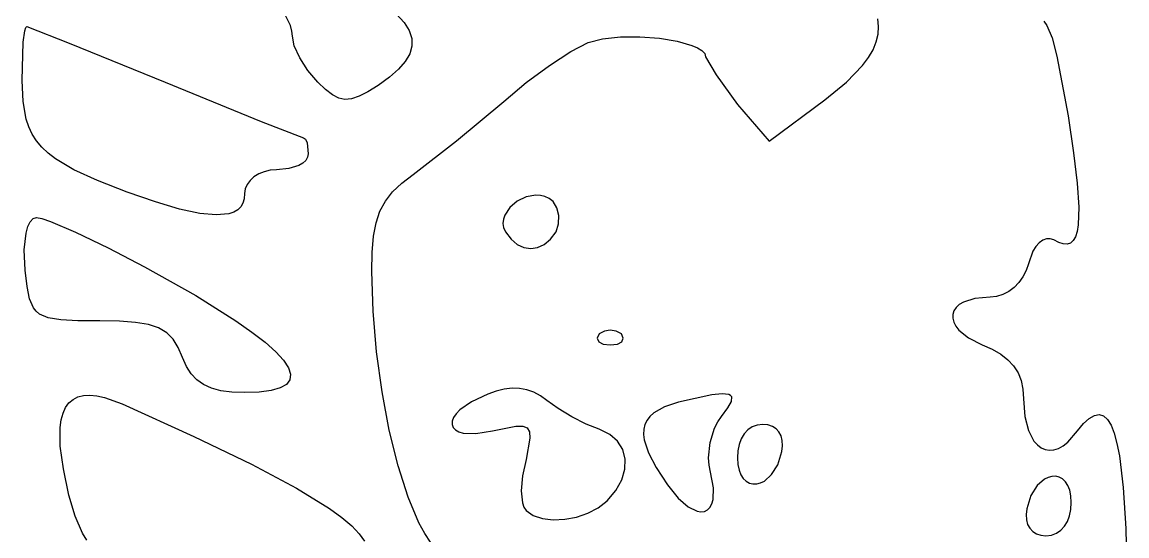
# Model space of a CAD drawing. Extents: x 239 to 1106, y -837 to 40.
# Drawn here: x 564.4 to 760.6, y -414.3 to -323.2 of the extents above; entities that cross this region are included whole.
import ezdxf

# ---------------------------------------------------------------- set-up
doc = ezdxf.new("R2010")
doc.units = 0

msp = doc.modelspace()

# ---------------------------------------------------------------- linework, layer by layer
at = {"layer": 'Layer 1'}
for p, q in [((612.073083, -323.819247), (611.116175, -321.768729)), ((630.879718, -321.751407), (632.247425, -323.250365)), ((632.247425, -323.250365), (633.158726, -324.693099)), ((716.51302, -324.000021), (716.36943, -322.621366)), ((745.861203, -323.043899), (746.37087, -323.778391)), ((564.655966, -326.777893), (564.92055, -324.736193)), ((564.92055, -324.736193), (565.092529, -324.183324)), ((565.092529, -324.183324), (565.290966, -323.99095)), ((565.290966, -323.99095), (572.805124, -326.919003)), ((612.331602, -324.789937), (612.073083, -323.819247)), ((612.42145, -325.68456), (612.331602, -324.789937)), ((633.158726, -324.693099), (633.62437, -326.094078)), ((716.089132, -326.728393), (716.420139, -325.36586)), ((716.420139, -325.36586), (716.51302, -324.000021)), ((746.37087, -323.778391), (747.293053, -325.963401)), ((564.4443, -333.5865), (564.655966, -326.777893)), ((572.805124, -326.919003), (589.844266, -333.86872)), ((612.769817, -327.439631), (612.42145, -325.68456)), ((613.726725, -329.565115), (612.769817, -327.439631)), ((633.655106, -327.467772), (633.261681, -328.828649)), ((633.62437, -326.094078), (633.655106, -327.467772)), ((661.863095, -328.40413), (664.91464, -326.812228)), ((664.91464, -326.812228), (667.513616, -326.145808)), ((667.513616, -326.145808), (670.678137, -325.82004)), ((670.678137, -325.82004), (674.127084, -325.805157)), ((674.127084, -325.805157), (677.579338, -326.071394)), ((677.579338, -326.071394), (680.753779, -326.588985)), ((680.753779, -326.588985), (683.369289, -327.328165)), ((683.369289, -327.328165), (684.379595, -327.771549)), ((715.518347, -328.097126), (716.089132, -326.728393)), ((747.293053, -325.963401), (748.165627, -329.246429)), ((633.261681, -328.828649), (632.454845, -330.191181)), ((658.070728, -330.869159), (661.863095, -328.40413)), ((684.379595, -327.771549), (685.144749, -328.259168)), ((685.144749, -328.259168), (685.629611, -328.787301)), ((685.629611, -328.787301), (685.79904, -329.352228)), ((685.79904, -329.352228), (687.668761, -332.527224)), ((713.650827, -330.89123), (714.70613, -329.481569)), ((714.70613, -329.481569), (715.518347, -328.097126)), ((748.165627, -329.246429), (750.14559, -339.794452)), ((615.159883, -331.796432), (613.726725, -329.565115)), ((632.454845, -330.191181), (631.245345, -331.569835)), ((653.960867, -333.916273), (658.070728, -330.869159)), ((710.804351, -333.824242), (713.650827, -330.89123)), ((616.937, -333.869), (615.159883, -331.796432)), ((629.643931, -332.979082), (627.66135, -334.43339)), ((631.245345, -331.569835), (629.643931, -332.979082)), ((687.668761, -332.527224), (691.44348, -337.818888)), ((564.608013, -337.282935), (564.4443, -333.5865)), ((589.844266, -333.86872), (606.883416, -340.818437)), ((618.312218, -335.166504), (616.93695, -333.868946)), ((616.93695, -333.868946), (616.937, -333.869)), ((619.525433, -336.100261), (618.312218, -335.166504)), ((627.66135, -334.43339), (625.823048, -335.543535)), ((649.95684, -337.254428), (653.960867, -333.916273)), ((706.96569, -336.972228), (710.804351, -333.824242)), ((565.171912, -340.403904), (564.608013, -337.282935)), ((620.652661, -336.676832), (619.525433, -336.100261)), ((621.769969, -336.90283), (620.652661, -336.676832)), ((622.953425, -336.78487), (621.769969, -336.90283)), ((624.279095, -336.329567), (622.953425, -336.78487)), ((625.823048, -335.543535), (624.279095, -336.329567)), ((641.595981, -344.27469), (649.95684, -337.254428)), ((697.08792, -344.309998), (706.96569, -336.972228)), ((691.44348, -337.818888), (697.08792, -344.309998)), ((565.638038, -341.783729), (565.171912, -340.403904)), ((606.883416, -340.818437), (614.397566, -343.74649)), ((750.14559, -339.794452), (751.136123, -346.377614)), ((566.245137, -343.061855), (565.638038, -341.783729)), ((567.006852, -344.252338), (566.245137, -343.061855)), ((567.936825, -345.369235), (567.006852, -344.252338)), ((614.397566, -343.74649), (614.767982, -343.989025)), ((614.767982, -343.989025), (615.032566, -344.628434)), ((615.032566, -344.628434), (615.244232, -346.56871)), ((633.87014, -350.236628), (641.595981, -344.27469)), ((569.048699, -346.426601), (567.936825, -345.369235)), ((570.356116, -347.438492), (569.048699, -346.426601)), ((615.244232, -346.56871), (615.129028, -347.176148)), ((751.136123, -346.377614), (751.772776, -351.766846)), ((573.61215, -349.382074), (570.356116, -347.438492)), ((613.586177, -348.614819), (611.791421, -349.188083)), ((614.276849, -348.205817), (613.586177, -348.614819)), ((614.79885, -347.724055), (614.276849, -348.205817)), ((615.129028, -347.176148), (614.79885, -347.724055)), ((577.814065, -351.312427), (573.61215, -349.382074)), ((605.613407, -350.660928), (604.922735, -351.292619)), ((606.4496, -350.135069), (605.613407, -350.660928)), ((607.408163, -349.734888), (606.4496, -350.135069)), ((608.465944, -349.480227), (607.408163, -349.734888)), ((609.599792, -349.39093), (608.465944, -349.480227)), ((611.791421, -349.188083), (609.599792, -349.39093)), ((631.853246, -351.786634), (633.87014, -350.236628)), ((583.071, -353.342), (577.814065, -351.312427)), ((604.070556, -352.794129), (603.955352, -353.62426)), ((604.400734, -352.010301), (604.070556, -352.794129)), ((604.922735, -351.292619), (604.400734, -352.010301)), ((630.223304, -353.323412), (631.853246, -351.786634)), ((751.772776, -351.766846), (752.045627, -356.011756)), ((583.070952, -353.342038), (583.071, -353.342)), ((588.100777, -355.102068), (583.070952, -353.342038)), ((603.87894, -354.51716), (603.648325, -355.290584)), ((603.955352, -353.62426), (603.87894, -354.51716)), ((627.978758, -356.727702), (628.943934, -354.939567)), ((628.943934, -354.939567), (630.223304, -353.323412)), ((652.355756, -354.96448), (651.032842, -356.071319)), ((653.943251, -354.201599), (652.355756, -354.96448)), ((655.636579, -353.888509), (653.943251, -354.201599)), ((656.47332, -353.933708), (655.636579, -353.888509)), ((657.27699, -354.131043), (656.47332, -353.933708)), ((658.027743, -354.493742), (657.27699, -354.131043)), ((658.705736, -355.035034), (658.027743, -354.493742)), ((592.406309, -356.362698), (588.100777, -355.102068)), ((596.004083, -357.127233), (592.406309, -356.362698)), ((602.010597, -356.889866), (601.142503, -357.181252)), ((602.716221, -356.47735), (602.010597, -356.889866)), ((603.261441, -355.944118), (602.716221, -356.47735)), ((603.648325, -355.290584), (603.261441, -355.944118)), ((627.291393, -358.780421), (627.978758, -356.727702)), ((651.032842, -356.071319), (650.133259, -357.416284)), ((659.389242, -356.111007), (658.705736, -355.035034)), ((659.728791, -357.504479), (659.389242, -356.111007)), ((752.045627, -356.011756), (751.944755, -359.161952)), ((565.465607, -359.464803), (565.881223, -358.598293)), ((565.881223, -358.598293), (566.389442, -358.049283)), ((566.389442, -358.049283), (566.98365, -357.85746)), ((566.98365, -357.85746), (567.935597, -358.036605)), ((567.935597, -358.036605), (569.466319, -358.549786)), ((569.466319, -358.549786), (573.933361, -360.432736)), ((598.910636, -357.398982), (596.004083, -357.127233)), ((601.142503, -357.181252), (598.910636, -357.398982)), ((626.84546, -361.19033), (627.291393, -358.780421)), ((649.891824, -358.14499), (649.815754, -358.893539)), ((649.815754, -358.893539), (649.92489, -359.648704)), ((650.133259, -357.416284), (649.891824, -358.14499)), ((659.697923, -359.003784), (659.728791, -357.504479)), ((564.840531, -363.572457), (565.14921, -360.609125)), ((565.14921, -360.609125), (565.465607, -359.464803)), ((573.933361, -360.432736), (579.723323, -363.215268)), ((649.92489, -359.648704), (650.239076, -360.397254)), ((650.239076, -360.397254), (651.25221, -361.693712)), ((658.257046, -361.693712), (659.270176, -360.397254)), ((659.270176, -360.397254), (659.27018, -360.397254)), ((659.27018, -360.397254), (659.697923, -359.003784)), ((751.751072, -360.342035), (751.460237, -361.267042)), ((751.944755, -359.161952), (751.751072, -360.342035)), ((626.604579, -364.050031), (626.84546, -361.19033)), ((651.25221, -361.693712), (652.364562, -362.619753)), ((652.364562, -362.619753), (653.543059, -363.175378)), ((655.9662, -363.175378), (657.144696, -362.619753)), ((657.144696, -362.619753), (658.257046, -361.693712)), ((745.030314, -362.336918), (744.444372, -362.990108)), ((745.655943, -361.882166), (745.030314, -362.336918)), ((746.304723, -361.635773), (745.655943, -361.882166)), ((746.960118, -361.607661), (746.304723, -361.635773)), ((747.60559, -361.807752), (746.960118, -361.607661)), ((748.50538, -362.282978), (747.60559, -361.807752)), ((749.300577, -362.540334), (748.50538, -362.282978)), ((749.992421, -362.573619), (749.300577, -362.540334)), ((750.582152, -362.376633), (749.992421, -362.573619)), ((751.071011, -361.943174), (750.582152, -362.376633)), ((751.460237, -361.267042), (751.071011, -361.943174)), ((565.0081, -367.17079), (564.840531, -363.572457)), ((579.723323, -363.215268), (586.17475, -366.60634)), ((626.53237, -367.452128), (626.604579, -364.050031)), ((653.543059, -363.175378), (654.75463, -363.360586)), ((654.75463, -363.360586), (655.9662, -363.175378)), ((743.914655, -363.831813), (743.09004, -366.041082)), ((744.444372, -362.990108), (743.914655, -363.831813)), ((586.17475, -366.60634), (595.261531, -371.696801)), ((743.09004, -366.041082), (742.683243, -367.268085)), ((565.334951, -370.07073), (565.0081, -367.17079)), ((626.749548, -374.479556), (626.53237, -367.452128)), ((742.111082, -368.39587), (741.3934, -369.404593)), ((742.683243, -367.268085), (742.111082, -368.39587)), ((565.770952, -372.272832), (565.334951, -370.07073)), ((740.55004, -370.274409), (739.600848, -370.985477)), ((741.3934, -369.404593), (740.55004, -370.274409)), ((566.451698, -373.873008), (565.770952, -372.272832)), ((595.261531, -371.696801), (602.406933, -376.162185)), ((733.593708, -372.204213), (731.571852, -372.854096)), ((736.31671, -371.967742), (733.593708, -372.204213)), ((737.464339, -371.851987), (736.31671, -371.967742)), ((738.565666, -371.51795), (737.464339, -371.851987)), ((739.600848, -370.985477), (738.565666, -371.51795)), ((566.926225, -374.477346), (566.451698, -373.873008)), ((567.512788, -374.967169), (566.926225, -374.477346)), ((627.370214, -381.655813), (626.749548, -374.479556)), ((729.882655, -374.408729), (729.684494, -375.036907)), ((730.264371, -373.828093), (729.882655, -374.408729)), ((730.827988, -373.306161), (730.264371, -373.828093)), ((731.571852, -372.854096), (730.827988, -373.306161)), ((569.089816, -375.651227), (567.512788, -374.967169)), ((571.31838, -376.021092), (569.089816, -375.651227)), ((574.334076, -376.172676), (571.31838, -376.021092)), ((578.2725, -376.20189), (574.334076, -376.172676)), ((581.739076, -376.26087), (578.2725, -376.20189)), ((584.573964, -376.462064), (581.739076, -376.26087)), ((586.859845, -376.841851), (584.573964, -376.462064)), ((602.406933, -376.162185), (605.248516, -378.155306)), ((729.684494, -375.036907), (729.67154, -375.701465)), ((729.67154, -375.701465), (729.845449, -376.391242)), ((729.845449, -376.391242), (730.207873, -377.095074)), ((588.6794, -377.436613), (586.859845, -376.841851)), ((590.115312, -378.282728), (588.6794, -377.436613)), ((591.250261, -379.416578), (590.115312, -378.282728)), ((605.248516, -378.155306), (607.601034, -379.985956)), ((666.89007, -378.459444), (666.563751, -379.244374)), ((667.824931, -377.983194), (666.89007, -378.459444)), ((668.865625, -377.824444), (667.824931, -377.983194)), ((669.906319, -377.983194), (668.865625, -377.824444)), ((670.84118, -378.459444), (669.906319, -377.983194)), ((671.167491, -379.244372), (670.84117, -378.459444)), ((670.84117, -378.459444), (670.84118, -378.459444)), ((730.207873, -377.095074), (730.760466, -377.801801)), ((730.760466, -377.801801), (732.442773, -379.179286)), ((592.16693, -380.874541), (591.250261, -379.416578)), ((607.601034, -379.985956), (609.463246, -381.652069)), ((666.563751, -379.244374), (666.819514, -379.870553)), ((666.819514, -379.870553), (667.604443, -380.285064)), ((667.604443, -380.285064), (668.86562, -380.434994)), ((668.86562, -380.434994), (670.126798, -380.285064)), ((670.126798, -380.285064), (670.911728, -379.87055)), ((670.911728, -379.87055), (671.167491, -379.244372)), ((732.442773, -379.179286), (734.9056, -380.434402)), ((734.9056, -380.434402), (736.67941, -381.217126)), ((592.948, -382.693), (592.16693, -380.874541)), ((609.463246, -381.652069), (610.833912, -383.151578)), ((628.348067, -388.759312), (627.370214, -381.655813)), ((736.67941, -381.217126), (738.195252, -382.092454)), ((738.195252, -382.092454), (739.459738, -383.073616)), ((592.94805, -382.69296), (592.948, -382.693)), ((593.64094, -384.256205), (592.94805, -382.69296)), ((594.469425, -385.568095), (593.64094, -384.256205)), ((610.833912, -383.151578), (611.711792, -384.482414)), ((739.459738, -383.073616), (740.479485, -384.173841)), ((740.479485, -384.173841), (741.261107, -385.406358)), ((595.463272, -386.641861), (594.469425, -385.568095)), ((611.711792, -384.482414), (612.095646, -385.642513)), ((612.095646, -385.642513), (611.984232, -386.629806)), ((741.261107, -385.406358), (741.811218, -386.784396)), ((596.652247, -387.490731), (595.463272, -386.641861)), ((598.066117, -388.127935), (596.652247, -387.490731)), ((599.734646, -388.566702), (598.066117, -388.127935)), ((610.270643, -388.077707), (608.665987, -388.53418)), ((611.376311, -387.442226), (610.270643, -388.077707)), ((611.984232, -386.629806), (611.376311, -387.442226)), ((650.036725, -388.288672), (648.602468, -388.642)), ((651.431296, -388.127166), (650.036725, -388.288672)), ((652.779566, -388.16079), (651.431296, -388.127166)), ((654.074921, -388.392852), (652.779566, -388.16079)), ((741.811218, -386.784396), (742.136435, -388.321184)), ((742.136435, -388.321184), (742.24337, -390.029952)), ((572.769074, -390.7364), (573.496539, -390.114491)), ((573.496539, -390.114491), (574.355469, -389.676963)), ((574.355469, -389.676963), (575.345036, -389.42299)), ((575.345036, -389.42299), (576.464415, -389.351744)), ((576.464415, -389.351744), (577.712777, -389.462399)), ((577.712777, -389.462399), (579.089297, -389.754127)), ((579.089297, -389.754127), (582.2235, -390.8775)), ((601.687602, -388.82026), (599.734646, -388.566702)), ((603.95475, -388.90184), (601.687602, -388.82026)), ((606.561102, -388.809581), (603.95475, -388.90184)), ((608.665987, -388.53418), (606.561102, -388.809581)), ((629.636805, -395.568464), (628.348067, -388.759312)), ((647.13514, -389.183844), (644.20819, -390.527705)), ((648.602468, -388.642), (647.13514, -389.183844)), ((655.310744, -388.826658), (654.074921, -388.392852)), ((656.480422, -389.465516), (655.310744, -388.826658)), ((657.57734, -390.312734), (656.480422, -389.465516)), ((659.588174, -391.701799), (657.57734, -390.312734)), ((686.875485, -389.285277), (681.00174, -390.594964)), ((688.720952, -389.091801), (686.875485, -389.285277)), ((689.891732, -389.219133), (688.720952, -389.091801)), ((690.236517, -389.406202), (689.891732, -389.219133)), ((690.427513, -389.677193), (690.236517, -389.406202)), ((690.367981, -390.475904), (690.427513, -389.677193)), ((742.24337, -390.029952), (742.470471, -393.131635)), ((571.711844, -392.536668), (572.1739, -391.543517)), ((572.1739, -391.543517), (572.769074, -390.7364)), ((582.2235, -390.8775), (594.913014, -396.664154)), ((642.187437, -391.944326), (641.510683, -392.644782)), ((644.20819, -390.527705), (642.187437, -391.944326)), ((662.02234, -393.170237), (659.588174, -391.701799)), ((678.474421, -391.433912), (676.605252, -392.49114)), ((681.00174, -390.594964), (678.474421, -391.433912)), ((688.62173, -393.134964), (689.752824, -391.625187)), ((689.752824, -391.625187), (690.367981, -390.475904)), ((571.190396, -395.084381), (571.383734, -393.716681)), ((571.383734, -393.716681), (571.711844, -392.536668)), ((640.812018, -393.959705), (640.785146, -394.54606)), ((641.053037, -393.321261), (640.812018, -393.959705)), ((641.510683, -392.644782), (641.053037, -393.321261)), ((664.562338, -394.479923), (662.02234, -393.170237)), ((675.390926, -393.799722), (675.028295, -394.558606)), ((675.91644, -393.111945), (675.390926, -393.799722)), ((676.605252, -392.49114), (675.91644, -393.111945)), ((687.360553, -395.194305), (687.934918, -394.080299)), ((687.934918, -394.080299), (688.62173, -393.134964)), ((742.470471, -393.131635), (743.107675, -395.634696)), ((752.910757, -394.381655), (753.904873, -393.468429)), ((753.904873, -393.468429), (754.822921, -392.937195)), ((754.822921, -392.937195), (755.666555, -392.790434)), ((755.666555, -392.790434), (756.437429, -393.030625)), ((756.437429, -393.030625), (757.137196, -393.660249)), ((757.137196, -393.660249), (757.76751, -394.681786)), ((571.211343, -398.386154), (571.190396, -395.084381)), ((631.190126, -401.86168), (629.636805, -395.568464)), ((640.785146, -394.54606), (640.96994, -395.06627)), ((640.96994, -395.06627), (641.363921, -395.506277)), ((641.363921, -395.506277), (641.964607, -395.852027)), ((641.964607, -395.852027), (642.769518, -396.089464)), ((642.769518, -396.089464), (644.982094, -396.183172)), ((644.982094, -396.183172), (647.981806, -395.674954)), ((647.981806, -395.674954), (652.082844, -394.841518)), ((652.082844, -394.841518), (653.329692, -394.826635)), ((653.329692, -394.826635), (654.120134, -395.145789)), ((654.120134, -395.145789), (654.513701, -395.848588)), ((654.513701, -395.848588), (654.569924, -396.984642)), ((666.89067, -395.392734), (664.562338, -394.479923)), ((668.768659, -396.308867), (666.89067, -395.392734)), ((674.828135, -395.39273), (674.790032, -396.306229)), ((675.028295, -394.558606), (674.828135, -395.39273)), ((686.575624, -397.756351), (687.360553, -395.194305)), ((693.290538, -395.528339), (692.643413, -396.239406)), ((694.063341, -394.995866), (693.290538, -395.528339)), ((694.955207, -394.661829), (694.063341, -394.995866)), ((695.95952, -394.546074), (694.955207, -394.661829)), ((696.857448, -394.636473), (695.95952, -394.546074)), ((697.639621, -394.898851), (696.857448, -394.636473)), ((698.296117, -395.319978), (697.639621, -394.898851)), ((698.817014, -395.886626), (698.296117, -395.319978)), ((699.192391, -396.585566), (698.817014, -395.886626)), ((743.107675, -395.634696), (744.088838, -397.496143)), ((750.130154, -397.665918), (751.83892, -395.674392)), ((751.83892, -395.674392), (752.910757, -394.381655)), ((757.76751, -394.681786), (758.330025, -396.097718)), ((758.330025, -396.097718), (758.826394, -397.910523)), ((594.913014, -396.664154), (605.158441, -401.610756)), ((654.569924, -396.984642), (653.908466, -400.754954)), ((670.16709, -397.535879), (668.768659, -396.308867)), ((671.082658, -399.01424), (670.16709, -397.535879)), ((674.790032, -396.306229), (674.913573, -397.303236)), ((674.913573, -397.303236), (675.643933, -399.564312)), ((686.319861, -400.477147), (686.575624, -397.756351)), ((691.75265, -398.117946), (691.522242, -399.245731)), ((692.128578, -397.109223), (691.75265, -398.117946)), ((692.643413, -396.239406), (692.128578, -397.109223)), ((699.412326, -397.403568), (699.192391, -396.585566)), ((699.466896, -398.327404), (699.412326, -397.403568)), ((744.088838, -397.496143), (744.687734, -398.172826)), ((749.276598, -398.337776), (750.130154, -397.665918)), ((758.826394, -397.910523), (759.258271, -400.122684)), ((571.7813, -402.4486), (571.211343, -398.386154)), ((671.512054, -400.68442), (671.082658, -399.01424)), ((675.643933, -399.564312), (677.015908, -402.209031)), ((691.522242, -399.245731), (691.44397, -400.472734)), ((698.601499, -401.695878), (699.34619, -399.343844)), ((699.34618, -399.343844), (699.466896, -398.327404)), ((699.34619, -399.343844), (699.34618, -399.343844)), ((744.687734, -398.172826), (745.347814, -398.672982)), ((745.347814, -398.672982), (746.06081, -398.991238)), ((746.06081, -398.991238), (746.818455, -399.12222)), ((746.818455, -399.12222), (747.612481, -399.060552)), ((747.612481, -399.060552), (748.434618, -398.800863)), ((748.434618, -398.800863), (749.276598, -398.337776)), ((759.258271, -400.122684), (759.935163, -405.754989)), ((605.158441, -401.610756), (613.135065, -405.829755)), ((632.961728, -407.417372), (631.190126, -401.86168)), ((653.908466, -400.754954), (653.273465, -403.674189)), ((671.451971, -402.48689), (671.512054, -400.68442)), ((686.406953, -401.789589), (686.319861, -400.477147)), ((686.64618, -403.012734), (686.406953, -401.789589)), ((691.44397, -400.472734), (691.517213, -401.653781)), ((691.517213, -401.653781), (691.725641, -402.658301)), ((697.516156, -403.449293), (698.601499, -401.695878)), ((572.761915, -407.068323), (571.7813, -402.4486)), ((653.273465, -403.674189), (653.061799, -406.32884)), ((670.899103, -404.362119), (671.451971, -402.48689)), ((677.015908, -402.209031), (679.02619, -405.270464)), ((687.175348, -405.760491), (686.64618, -403.012684)), ((686.64618, -403.012684), (686.64618, -403.012734)), ((691.725641, -402.658301), (692.052305, -403.488362)), ((692.052305, -403.488362), (692.480255, -404.14603)), ((696.225762, -404.587552), (697.516156, -403.449293)), ((746.608506, -403.926859), (745.928788, -404.260138)), ((747.288636, -403.753571), (746.608506, -403.926859)), ((747.95223, -403.74234), (747.288636, -403.753571)), ((748.582338, -403.895233), (747.95223, -403.74234)), ((749.16201, -404.214317), (748.582338, -403.895233)), ((613.135065, -405.829755), (619.018175, -409.4336)), ((669.850141, -406.250577), (670.899103, -404.362119)), ((679.02619, -405.270464), (680.904731, -407.615882)), ((687.122433, -407.850147), (687.175348, -405.760491)), ((692.480255, -404.14603), (692.99254, -404.633373)), ((692.99254, -404.633373), (693.572212, -404.952457)), ((693.572212, -404.952457), (694.20232, -405.10535)), ((694.20232, -405.10535), (694.865914, -405.094119)), ((694.865914, -405.094119), (695.546044, -404.920831)), ((695.546044, -404.920831), (696.225762, -404.587552)), ((744.638394, -405.398397), (743.553051, -407.151812)), ((745.928788, -404.260138), (744.638394, -405.398397)), ((749.674295, -404.70166), (749.16201, -404.214317)), ((750.102245, -405.359328), (749.674295, -404.70166)), ((750.428909, -406.189389), (750.102245, -405.359328)), ((759.935163, -405.754989), (760.373929, -413.014478)), ((573.858291, -410.83146), (572.761915, -407.068323)), ((634.90531, -412.013951), (632.961728, -407.417372)), ((653.061799, -406.32884), (653.273465, -408.454323)), ((668.30178, -408.092734), (669.850141, -406.250577)), ((680.904731, -407.615882), (682.677439, -409.164244)), ((686.902498, -408.640933), (687.122433, -407.850147)), ((743.553051, -407.151812), (742.80836, -409.503846)), ((750.637337, -407.193909), (750.428909, -406.189389)), ((750.71058, -408.374956), (750.637337, -407.193909)), ((619.018175, -409.4336), (621.229439, -411.039979)), ((653.273465, -408.454323), (653.538049, -409.235944)), ((653.538049, -409.235944), (653.908466, -409.786054)), ((653.908466, -409.786054), (655.186732, -410.674061)), ((664.90187, -410.30199), (666.745683, -409.334609)), ((666.745683, -409.334609), (668.301766, -408.092724)), ((668.301766, -408.092724), (668.30178, -408.092734)), ((682.677439, -409.164244), (684.264937, -409.938701)), ((684.264937, -409.938701), (684.964429, -410.042949)), ((685.587853, -409.962403), (686.125287, -409.699955)), ((686.125287, -409.699955), (686.566809, -409.258501)), ((686.566809, -409.258501), (686.902498, -408.640933)), ((742.80836, -409.503846), (742.687644, -410.520286)), ((750.40189, -410.729744), (750.632298, -409.601959)), ((750.632298, -409.601959), (750.71057, -408.374956)), ((750.71057, -408.374956), (750.71058, -408.374956)), ((575.159721, -413.833922), (573.858291, -410.83146)), ((621.229439, -411.039979), (622.983057, -412.534738)), ((655.186732, -410.674061), (656.832104, -411.228031)), ((656.832104, -411.228031), (658.735444, -411.457888)), ((658.735444, -411.457888), (660.787611, -411.373551)), ((660.787611, -411.373551), (662.879466, -410.984945)), ((662.879466, -410.984945), (664.90187, -410.30199)), ((684.964429, -410.042949), (685.587853, -409.962403)), ((742.687644, -410.520286), (742.742214, -411.444122)), ((742.742214, -411.444122), (742.962149, -412.262124)), ((749.511128, -412.608283), (750.025962, -411.738467)), ((750.025962, -411.738467), (750.40189, -410.729744)), ((575.915236, -415.079872), (575.159721, -413.833922)), ((622.983057, -412.534738), (624.300939, -413.931933)), ((635.927124, -413.883326), (634.90531, -412.013951)), ((742.962149, -412.262124), (743.337526, -412.961063)), ((743.337526, -412.961063), (743.858423, -413.527712)), ((743.858423, -413.527712), (744.514919, -413.948839)), ((747.199333, -414.185861), (748.091199, -413.851824)), ((748.091199, -413.851824), (748.864002, -413.319351)), ((748.864002, -413.319351), (749.511128, -412.608283)), ((760.373929, -413.014478), (760.5878, -421.920992)), ((624.300939, -413.931933), (625.204997, -415.245619)), ((636.97457, -415.429828), (635.927124, -413.883326)), ((744.514919, -413.948839), (745.297092, -414.211217)), ((745.297092, -414.211217), (746.19502, -414.301616)), ((746.19502, -414.301616), (747.199333, -414.185861))]:
    msp.add_line(p, q, dxfattribs=at)

doc.saveas('drawing.dxf')
